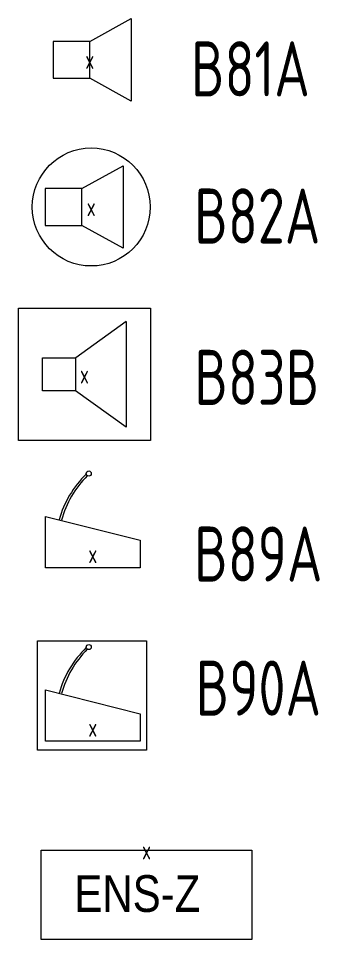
# Model space of a CAD drawing. Header units: metres. Extents: x -162 to 83385, y -62392 to -1971.
# Drawn here: x 11775 to 12596, y -24559 to -22049 of the extents above; entities that cross this region are included whole.
import ezdxf
from ezdxf.enums import TextEntityAlignment as Align

# ---------------------------------------------------------------- set-up
doc = ezdxf.new("R2010")
doc.units = ezdxf.units.M
doc.header["$LTSCALE"] = 0.5
for name, color, linetype, lineweight in [('ELIN_Attribut_01_Produkt_ID', 7, 'Continuous', 0), ('ELIN_Attribut_02_Stromkreis', 7, 'Continuous', 0), ('ELIN_Attribut_03_Verteilerbereich', 7, 'Continuous', 0), ('ELIN_Attribut_04_Montagehoehe', 7, 'Continuous', 0), ('ELIN_Attribut_05_Montageart', 7, 'Continuous', 0), ('ELIN_Attribut_06_Tuernummer', 7, 'Continuous', 0), ('ELIN_Attribut_07_Bemerkung', 7, 'Continuous', 0), ('ELIN_Attribut_08_Adresse', 7, 'Continuous', 0), ('ELIN_Attribut_10_AKZ1', 7, 'Continuous', 0), ('ELIN_Attribut_11_AKZ2', 7, 'Continuous', 0), ('ELIN_Attribut_12_Sonstiges1', 7, 'Continuous', 0), ('ELIN_Attribut_13_Sonstiges2', 7, 'Continuous', 0), ('ELIN_Attribut_14_Bauteil', 7, 'Continuous', 0), ('ELIN_Attribut_15_Ebene', 7, 'Continuous', 0), ('ELIN_Attribut_16_Raumnummer', 7, 'Continuous', 0), ('ELIN_Attribut_17_Raumname', 7, 'Continuous', 0), ('ELIN_Attribut_18_Montageabschnitt', 7, 'Continuous', 0), ('ELIN_Attribut_Basispunkt', 2, 'Continuous', 0), ('ELIN_Attribute_GEMOS', 11, 'Continuous', 0), ('ELIN_ENS_DE_Lautsprecher', 11, 'Continuous', 0), ('ELIN_ENS_WA_Lautsprecher', 11, 'Continuous', 0), ('ELIN_ENS_WA_Sprechstelle', 11, 'Continuous', 0), ('ELIN_ENS_WA_Zentrale', 11, 'Continuous', 0)]:
    doc.layers.add(name, color=color, linetype=linetype, lineweight=lineweight)
doc.layers.get('0').off()
doc.styles.add('ARIAL_S', font='ARIALN.TTF')
doc.styles.add('ELIN_Attribute', font='isocp.shx', dxfattribs={"width": 0.8})

# ---------------------------------------------------------------- blocks, each defined once
blk = doc.blocks.new('ELIN_ENS_SPRECHSTELLE')
at = {"color": 0}
for p, q in [((-128.8, 102.4), (128.8, 37.5)), ((-128.8, -37.5), (-128.8, 102.4)), ((128.8, 37.5), (128.8, -37.5)), ((128.8, -37.5), (-128.8, -37.5))]:
    blk.add_line(p, q, dxfattribs=at)
blk.add_circle((-11.1, 219.1), 6.99)
for centre, start in [((175.7, 18.3), 134.1723), ((182.2, 17.5), 135.1938)]:
    blk.add_arc(centre, 277.8, start, 164.4022, dxfattribs=at)
at = {"layer": 'ELIN_Attribut_01_Produkt_ID', "style": 'ELIN_Attribute', "width": 0.8, "flags": 8}
blk.add_attdef('01_PRODUKT_ID', text='', height=150, dxfattribs=at).set_placement((0, -169.5, 0), align=Align.TOP_CENTER)
at = {"layer": 'ELIN_Attribut_02_Stromkreis', "style": 'ELIN_Attribute', "width": 0.8, "flags": 8}
blk.add_attdef('02_STROMKREIS', text='', height=150, dxfattribs=at).set_placement((0, 268.6, 0), align=Align.CENTER)
at = {"layer": 'ELIN_Attribut_03_Verteilerbereich', "style": 'ELIN_Attribute', "width": 0.8, "flags": 8}
blk.add_attdef('03_VERTEILERBEREICH', (198.4, -672.7, 0), '', height=125, dxfattribs=at)
at = {"layer": 'ELIN_Attribut_04_Montagehoehe', "style": 'ELIN_Attribute', "width": 0.8, "flags": 8}
blk.add_attdef('04_MONTAGEHOEHE', text='', height=125, dxfattribs=at).set_placement((-424.5, -54.7, 0), align=Align.RIGHT)
at = {"layer": 'ELIN_Attribut_05_Montageart', "style": 'ELIN_Attribute', "width": 0.8, "flags": 8}
blk.add_attdef('05_MONTAGEART', (400.3, -54.7, 0), '', height=125, dxfattribs=at)
at = {"layer": 'ELIN_Attribut_06_Tuernummer', "style": 'ELIN_Attribute', "width": 0.8, "flags": 8}
blk.add_attdef('06_TUERNUMMER', text='', height=125, dxfattribs=at).set_placement((-424.9, -254.7, 0), align=Align.RIGHT)
at = {"layer": 'ELIN_Attribut_07_Bemerkung', "style": 'ELIN_Attribute', "width": 0.8, "flags": 8}
blk.add_attdef('07_BEMERKUNG', (198.4, -844.5, 0), '', height=125, dxfattribs=at)
at = {"layer": 'ELIN_Attribut_08_Adresse', "style": 'ELIN_Attribute', "width": 0.8, "flags": 8}
blk.add_attdef('08_ADRESSE', (198.4, -1100.6, 0), '', height=125, dxfattribs=at)
at = {"layer": 'ELIN_Attribut_10_AKZ1', "style": 'ELIN_Attribute', "width": 0.8, "flags": 8}
blk.add_attdef('10_AKZ1', (195.8, -1466.6, 0), '', height=125, dxfattribs=at)
at = {"layer": 'ELIN_Attribut_11_AKZ2', "style": 'ELIN_Attribute', "width": 0.8, "flags": 8}
blk.add_attdef('11_AKZ2', (195.8, -1622.9, 0), '', height=125, dxfattribs=at)
at = {"layer": 'ELIN_Attribut_12_Sonstiges1', "style": 'ELIN_Attribute', "width": 0.8, "flags": 8}
blk.add_attdef('12_SONSTIGES1', (198.4, -2000.7, 0), '', height=125, dxfattribs=at)
at = {"layer": 'ELIN_Attribut_13_Sonstiges2', "style": 'ELIN_Attribute', "width": 0.8, "flags": 8}
blk.add_attdef('13_SONSTIGES2', (198.4, -2151.6, 0), '', height=125, dxfattribs=at)
at = {"layer": 'ELIN_Attribut_14_Bauteil', "style": 'ELIN_Attribute', "width": 0.8, "flags": 8}
blk.add_attdef('14_BAUTEIL', (198.4, -2971.1, 0), '', height=125, dxfattribs=at)
at = {"layer": 'ELIN_Attribut_15_Ebene', "style": 'ELIN_Attribute', "width": 0.8, "flags": 8}
blk.add_attdef('15_EBENE', (198.4, -3118.3, 0), '', height=125, dxfattribs=at)
at = {"layer": 'ELIN_Attribut_16_Raumnummer', "style": 'ELIN_Attribute', "width": 0.8, "flags": 8}
blk.add_attdef('16_RAUMNUMMER', (198.4, -3312.6, 0), '', height=125, dxfattribs=at)
at = {"layer": 'ELIN_Attribut_17_Raumname', "style": 'ELIN_Attribute', "width": 0.8, "flags": 8}
blk.add_attdef('17_RAUMNAME', (198.4, -3469.1, 0), '', height=125, dxfattribs=at)
at = {"layer": 'ELIN_Attribut_18_Montageabschnitt', "style": 'ELIN_Attribute', "width": 0.8, "flags": 8}
blk.add_attdef('18_MONTAGEABSCHNITT', (198.4, -3670.1, 0), '', height=125, dxfattribs=at)
at = {"layer": 'ELIN_Attribut_Basispunkt', "style": 'ELIN_Attribute', "width": 0.8, "flags": 8}
blk.add_attdef('Basispunkt', text='', height=50, dxfattribs=at).set_placement((0, 0), align=Align.MIDDLE)
at = {"layer": 'ELIN_Attribute_GEMOS', "style": 'ELIN_Attribute', "width": 0.6, "flags": 8}
for tag, p in [('G01_PRO02ID', (1620.5, 183.6)), ('G02_BEZEICHNUNG', (1620.5, -14.6, 0)), ('G03_DESCRIPTION', (1620.5, -204.4, 0)), ('G04_GEMOS-SYMBOL', (1623.8, -404.4, 0)), ('G05_GEMOS-TYP', (1623.8, -604.4, 0)), ('G06_ORTSKENNUNG', (1620.5, -804.4, 0)), ('G08_FREI1', (1620.5, -1004.4, 0)), ('G08_FREI2', (1620.5, -1204.4, 0))]:
    blk.add_attdef(tag, p, '', height=125, dxfattribs=at)
blk = doc.blocks.new('ELIN_ENS_SPRECHSTELLE FEUERWEHR')
at = {"color": 0}
for p, q in [((-128.8, 102.4), (128.8, 37.5)), ((-128.8, -37.5), (-128.8, 102.4)), ((128.8, 37.5), (128.8, -37.5)), ((128.8, -37.5), (-128.8, -37.5))]:
    blk.add_line(p, q, dxfattribs=at)
blk.add_lwpolyline([(-150.8, 235.8), (146.6, 235.8), (146.6, -61.6), (-150.8, -61.6)], close=True)
blk.add_circle((-11.1, 219.1), 6.99)
for centre, start in [((175.7, 18.3), 134.1723), ((182.2, 17.5), 135.1938)]:
    blk.add_arc(centre, 277.8, start, 164.4022, dxfattribs=at)
at = {"layer": 'ELIN_Attribut_01_Produkt_ID', "style": 'ELIN_Attribute', "width": 0.8, "flags": 8}
blk.add_attdef('01_PRODUKT_ID', text='', height=150, dxfattribs=at).set_placement((0, -169.5, 0), align=Align.TOP_CENTER)
at = {"layer": 'ELIN_Attribut_02_Stromkreis', "style": 'ELIN_Attribute', "width": 0.8, "flags": 8}
blk.add_attdef('02_STROMKREIS', text='', height=150, dxfattribs=at).set_placement((0, 268.6, 0), align=Align.CENTER)
at = {"layer": 'ELIN_Attribut_03_Verteilerbereich', "style": 'ELIN_Attribute', "width": 0.8, "flags": 8}
blk.add_attdef('03_VERTEILERBEREICH', (198.4, -672.7, 0), '', height=125, dxfattribs=at)
at = {"layer": 'ELIN_Attribut_04_Montagehoehe', "style": 'ELIN_Attribute', "width": 0.8, "flags": 8}
blk.add_attdef('04_MONTAGEHOEHE', text='', height=125, dxfattribs=at).set_placement((-424.5, -54.7, 0), align=Align.RIGHT)
at = {"layer": 'ELIN_Attribut_05_Montageart', "style": 'ELIN_Attribute', "width": 0.8, "flags": 8}
blk.add_attdef('05_MONTAGEART', (400.3, -54.7, 0), '', height=125, dxfattribs=at)
at = {"layer": 'ELIN_Attribut_06_Tuernummer', "style": 'ELIN_Attribute', "width": 0.8, "flags": 8}
blk.add_attdef('06_TUERNUMMER', text='', height=125, dxfattribs=at).set_placement((-424.9, -254.7, 0), align=Align.RIGHT)
at = {"layer": 'ELIN_Attribut_07_Bemerkung', "style": 'ELIN_Attribute', "width": 0.8, "flags": 8}
blk.add_attdef('07_BEMERKUNG', (198.4, -844.5, 0), '', height=125, dxfattribs=at)
at = {"layer": 'ELIN_Attribut_08_Adresse', "style": 'ELIN_Attribute', "width": 0.8, "flags": 8}
blk.add_attdef('08_ADRESSE', (198.4, -1100.6, 0), '', height=125, dxfattribs=at)
at = {"layer": 'ELIN_Attribut_10_AKZ1', "style": 'ELIN_Attribute', "width": 0.8, "flags": 8}
blk.add_attdef('10_AKZ1', (195.8, -1466.6, 0), '', height=125, dxfattribs=at)
at = {"layer": 'ELIN_Attribut_11_AKZ2', "style": 'ELIN_Attribute', "width": 0.8, "flags": 8}
blk.add_attdef('11_AKZ2', (195.8, -1622.9, 0), '', height=125, dxfattribs=at)
at = {"layer": 'ELIN_Attribut_12_Sonstiges1', "style": 'ELIN_Attribute', "width": 0.8, "flags": 8}
blk.add_attdef('12_SONSTIGES1', (198.4, -2000.7, 0), '', height=125, dxfattribs=at)
at = {"layer": 'ELIN_Attribut_13_Sonstiges2', "style": 'ELIN_Attribute', "width": 0.8, "flags": 8}
blk.add_attdef('13_SONSTIGES2', (198.4, -2151.6, 0), '', height=125, dxfattribs=at)
at = {"layer": 'ELIN_Attribut_14_Bauteil', "style": 'ELIN_Attribute', "width": 0.8, "flags": 8}
blk.add_attdef('14_BAUTEIL', (198.4, -2971.1, 0), '', height=125, dxfattribs=at)
at = {"layer": 'ELIN_Attribut_15_Ebene', "style": 'ELIN_Attribute', "width": 0.8, "flags": 8}
blk.add_attdef('15_EBENE', (198.4, -3118.3, 0), '', height=125, dxfattribs=at)
at = {"layer": 'ELIN_Attribut_16_Raumnummer', "style": 'ELIN_Attribute', "width": 0.8, "flags": 8}
blk.add_attdef('16_RAUMNUMMER', (198.4, -3312.6, 0), '', height=125, dxfattribs=at)
at = {"layer": 'ELIN_Attribut_17_Raumname', "style": 'ELIN_Attribute', "width": 0.8, "flags": 8}
blk.add_attdef('17_RAUMNAME', (198.4, -3469.1, 0), '', height=125, dxfattribs=at)
at = {"layer": 'ELIN_Attribut_18_Montageabschnitt', "style": 'ELIN_Attribute', "width": 0.8, "flags": 8}
blk.add_attdef('18_MONTAGEABSCHNITT', (198.4, -3670.1, 0), '', height=125, dxfattribs=at)
at = {"layer": 'ELIN_Attribut_Basispunkt', "style": 'ELIN_Attribute', "width": 0.8}
blk.add_attdef('Basispunkt', text='', height=50, dxfattribs=at).set_placement((0, 0), align=Align.MIDDLE)
at = {"layer": 'ELIN_Attribute_GEMOS', "style": 'ELIN_Attribute', "width": 0.6, "flags": 8}
for tag, p in [('G01_PRO02ID', (1620.5, 183.6)), ('G02_BEZEICHNUNG', (1620.5, -14.6, 0)), ('G03_DESCRIPTION', (1620.5, -204.4, 0)), ('G04_GEMOS-SYMBOL', (1623.8, -404.4, 0)), ('G05_GEMOS-TYP', (1623.8, -604.4, 0)), ('G06_ORTSKENNUNG', (1620.5, -804.4, 0)), ('G08_FREI1', (1620.5, -1004.4, 0)), ('G08_FREI2', (1620.5, -1204.4, 0))]:
    blk.add_attdef(tag, p, '', height=125, dxfattribs=at)
blk = doc.blocks.new('ELIN_ENS_ZENTRALE')
for points in [[(-287, 0), (287, 0)], [(287, 0), (287, -243.3)], [(-287, -243.3), (-287, 0)], [(287, -243.3), (-287, -243.3)]]:
    blk.add_lwpolyline(points)
at = {"lineweight": 0, "style": 'ARIAL_S'}
blk.add_text('ENS-Z', height=100, dxfattribs=at).set_placement((-196.8, -167.9))
at = {"layer": 'ELIN_Attribut_01_Produkt_ID', "style": 'ELIN_Attribute', "width": 0.8, "flags": 8}
blk.add_attdef('01_PRODUKT_ID', (195.8, -14.6, 0), '', height=150, dxfattribs=at)
at = {"layer": 'ELIN_Attribut_02_Stromkreis', "style": 'ELIN_Attribute', "width": 0.8, "flags": 8}
blk.add_attdef('02_STROMKREIS', (195.8, 185.4, 0), '', height=150, dxfattribs=at)
at = {"layer": 'ELIN_Attribut_03_Verteilerbereich', "style": 'ELIN_Attribute', "width": 0.8, "flags": 8}
blk.add_attdef('03_VERTEILERBEREICH', (195.8, -404.4, 0), '', height=125, dxfattribs=at)
at = {"layer": 'ELIN_Attribut_04_Montagehoehe', "style": 'ELIN_Attribute', "width": 0.8, "flags": 8}
blk.add_attdef('04_MONTAGEHOEHE', text='', height=125, dxfattribs=at).set_placement((-209.7, -14.6, 0), align=Align.RIGHT)
at = {"layer": 'ELIN_Attribut_05_Montageart', "style": 'ELIN_Attribute', "width": 0.8, "flags": 8}
blk.add_attdef('05_MONTAGEART', (195.8, -204.4, 0), '', height=125, dxfattribs=at)
at = {"layer": 'ELIN_Attribut_06_Tuernummer', "style": 'ELIN_Attribute', "width": 0.8, "flags": 8}
blk.add_attdef('06_TUERNUMMER', text='', height=125, dxfattribs=at).set_placement((-209.7, -214.6, 0), align=Align.RIGHT)
at = {"layer": 'ELIN_Attribut_07_Bemerkung', "style": 'ELIN_Attribute', "width": 0.8, "flags": 8}
blk.add_attdef('07_BEMERKUNG', (198.4, -844.5, 0), '', height=125, dxfattribs=at)
at = {"layer": 'ELIN_Attribut_08_Adresse', "style": 'ELIN_Attribute', "width": 0.8, "flags": 8}
blk.add_attdef('08_ADRESSE', (198.4, -1100.6, 0), '', height=125, dxfattribs=at)
at = {"layer": 'ELIN_Attribut_10_AKZ1', "style": 'ELIN_Attribute', "width": 0.8, "flags": 8}
blk.add_attdef('10_AKZ1', (195.8, -1466.6, 0), '', height=125, dxfattribs=at)
at = {"layer": 'ELIN_Attribut_11_AKZ2', "style": 'ELIN_Attribute', "width": 0.8, "flags": 8}
blk.add_attdef('11_AKZ2', (195.8, -1622.9, 0), '', height=125, dxfattribs=at)
at = {"layer": 'ELIN_Attribut_12_Sonstiges1', "style": 'ELIN_Attribute', "width": 0.8, "flags": 8}
blk.add_attdef('12_SONSTIGES1', (198.4, -2000.7, 0), '', height=125, dxfattribs=at)
at = {"layer": 'ELIN_Attribut_13_Sonstiges2', "style": 'ELIN_Attribute', "width": 0.8, "flags": 8}
blk.add_attdef('13_SONSTIGES2', (198.4, -2151.6, 0), '', height=125, dxfattribs=at)
at = {"layer": 'ELIN_Attribut_14_Bauteil', "style": 'ELIN_Attribute', "width": 0.8, "flags": 8}
blk.add_attdef('14_BAUTEIL', (198.4, -2971.1, 0), '', height=125, dxfattribs=at)
at = {"layer": 'ELIN_Attribut_15_Ebene', "style": 'ELIN_Attribute', "width": 0.8, "flags": 8}
blk.add_attdef('15_EBENE', (198.4, -3118.3, 0), '', height=125, dxfattribs=at)
at = {"layer": 'ELIN_Attribut_16_Raumnummer', "style": 'ELIN_Attribute', "width": 0.8, "flags": 8}
blk.add_attdef('16_RAUMNUMMER', (198.4, -3312.6, 0), '', height=125, dxfattribs=at)
at = {"layer": 'ELIN_Attribut_17_Raumname', "style": 'ELIN_Attribute', "width": 0.8, "flags": 8}
blk.add_attdef('17_RAUMNAME', (198.4, -3469.1, 0), '', height=125, dxfattribs=at)
at = {"layer": 'ELIN_Attribut_18_Montageabschnitt', "style": 'ELIN_Attribute', "width": 0.8, "flags": 8}
blk.add_attdef('18_MONTAGEABSCHNITT', (198.4, -3670.1, 0), '', height=125, dxfattribs=at)
at = {"layer": 'ELIN_Attribut_Basispunkt', "style": 'ELIN_Attribute', "width": 0.8, "flags": 8}
blk.add_attdef('Basispunkt', text='', height=50, dxfattribs=at).set_placement((0, 0), align=Align.MIDDLE)
at = {"layer": 'ELIN_Attribute_GEMOS', "style": 'ELIN_Attribute', "width": 0.6, "flags": 8}
for tag, p in [('G01_PRO02ID', (1620.5, 183.6)), ('G02_BEZEICHNUNG', (1620.5, -14.6, 0)), ('G03_DESCRIPTION', (1620.5, -204.4, 0)), ('G04_GEMOS-SYMBOL', (1623.8, -404.4, 0)), ('G05_GEMOS-TYP', (1623.8, -604.4, 0)), ('G06_ORTSKENNUNG', (1620.5, -804.4, 0)), ('G07_FREI1', (1620.5, -1004.4, 0)), ('G08_FREI2', (1620.5, -1204.4, 0))]:
    blk.add_attdef(tag, p, '', height=125, dxfattribs=at)
at = {"layer": 'ELIN_Attribute_GEMOS', "style": 'ELIN_Attribute', "width": 0.6}
blk.add_attdef('G08_FREI1', (1620.5, -1004.4, 0), '', height=125, dxfattribs=at)
blk = doc.blocks.new('ELIN_ENS_DECKENANBAULAUTSPRECHER')
at = {"color": 0}
for p, q in [((0, 50), (112.5, 112.5)), ((112.5, 112.5), (112.5, -112.5)), ((0, 50), (-100, 50)), ((-100, 50), (-100, -50)), ((0, -50), (0, 50)), ((-100, -50), (0, -50)), ((112.5, -112.5), (0, -50))]:
    blk.add_line(p, q, dxfattribs=at)
at = {"layer": 'ELIN_Attribut_01_Produkt_ID', "style": 'ELIN_Attribute', "width": 0.8, "flags": 8}
blk.add_attdef('01_PRODUKT_ID', text='', height=150, dxfattribs=at).set_placement((0, -169.5, 0), align=Align.TOP_CENTER)
at = {"layer": 'ELIN_Attribut_02_Stromkreis', "style": 'ELIN_Attribute', "width": 0.8, "flags": 8}
blk.add_attdef('02_STROMKREIS', text='', height=150, dxfattribs=at).set_placement((0, 150, 0), align=Align.CENTER)
at = {"layer": 'ELIN_Attribut_03_Verteilerbereich', "style": 'ELIN_Attribute', "width": 0.8, "flags": 8}
blk.add_attdef('03_VERTEILERBEREICH', (198.4, -672.7, 0), '', height=125, dxfattribs=at)
at = {"layer": 'ELIN_Attribut_04_Montagehoehe', "style": 'ELIN_Attribute', "width": 0.8, "flags": 8}
blk.add_attdef('04_MONTAGEHOEHE', text='', height=125, dxfattribs=at).set_placement((-424.5, -54.7, 0), align=Align.RIGHT)
at = {"layer": 'ELIN_Attribut_05_Montageart', "style": 'ELIN_Attribute', "width": 0.8, "flags": 8}
blk.add_attdef('05_MONTAGEART', (400.3, -54.7, 0), '', height=125, dxfattribs=at)
at = {"layer": 'ELIN_Attribut_06_Tuernummer', "style": 'ELIN_Attribute', "width": 0.8, "flags": 8}
blk.add_attdef('06_TUERNUMMER', text='', height=125, dxfattribs=at).set_placement((-424.9, -254.7, 0), align=Align.RIGHT)
at = {"layer": 'ELIN_Attribut_07_Bemerkung', "style": 'ELIN_Attribute', "width": 0.8, "flags": 8}
blk.add_attdef('07_BEMERKUNG', (198.4, -844.5, 0), '', height=125, dxfattribs=at)
at = {"layer": 'ELIN_Attribut_08_Adresse', "style": 'ELIN_Attribute', "width": 0.8, "flags": 8}
blk.add_attdef('08_ADRESSE', (198.4, -1100.6, 0), '', height=125, dxfattribs=at)
at = {"layer": 'ELIN_Attribut_10_AKZ1', "style": 'ELIN_Attribute', "width": 0.8, "flags": 8}
blk.add_attdef('10_AKZ1', (195.8, -1466.6, 0), '', height=125, dxfattribs=at)
at = {"layer": 'ELIN_Attribut_11_AKZ2', "style": 'ELIN_Attribute', "width": 0.8, "flags": 8}
blk.add_attdef('11_AKZ2', (195.8, -1622.9, 0), '', height=125, dxfattribs=at)
at = {"layer": 'ELIN_Attribut_12_Sonstiges1', "style": 'ELIN_Attribute', "width": 0.8, "flags": 8}
blk.add_attdef('12_SONSTIGES1', (198.4, -2000.7, 0), '', height=125, dxfattribs=at)
at = {"layer": 'ELIN_Attribut_13_Sonstiges2', "style": 'ELIN_Attribute', "width": 0.8, "flags": 8}
blk.add_attdef('13_SONSTIGES2', (198.4, -2151.6, 0), '', height=125, dxfattribs=at)
at = {"layer": 'ELIN_Attribut_14_Bauteil', "style": 'ELIN_Attribute', "width": 0.8, "flags": 8}
blk.add_attdef('14_BAUTEIL', (198.4, -2971.1, 0), '', height=125, dxfattribs=at)
at = {"layer": 'ELIN_Attribut_15_Ebene', "style": 'ELIN_Attribute', "width": 0.8, "flags": 8}
blk.add_attdef('15_EBENE', (198.4, -3118.3, 0), '', height=125, dxfattribs=at)
at = {"layer": 'ELIN_Attribut_16_Raumnummer', "style": 'ELIN_Attribute', "width": 0.8, "flags": 8}
blk.add_attdef('16_RAUMNUMMER', (198.4, -3312.6, 0), '', height=125, dxfattribs=at)
at = {"layer": 'ELIN_Attribut_17_Raumname', "style": 'ELIN_Attribute', "width": 0.8, "flags": 8}
blk.add_attdef('17_RAUMNAME', (198.4, -3469.1, 0), '', height=125, dxfattribs=at)
at = {"layer": 'ELIN_Attribut_18_Montageabschnitt', "style": 'ELIN_Attribute', "width": 0.8, "flags": 8}
blk.add_attdef('18_MONTAGEABSCHNITT', (198.4, -3670.1, 0), '', height=125, dxfattribs=at)
at = {"layer": 'ELIN_Attribut_Basispunkt', "style": 'ELIN_Attribute', "width": 0.8, "flags": 8}
blk.add_attdef('Basispunkt', text='', height=50, dxfattribs=at).set_placement((0, 0), align=Align.MIDDLE)
at = {"layer": 'ELIN_Attribute_GEMOS', "style": 'ELIN_Attribute', "width": 0.6, "flags": 8}
for tag, p in [('G01_PRO02ID', (1620.5, 183.6)), ('G02_BEZEICHNUNG', (1620.5, -14.6, 0)), ('G03_DESCRIPTION', (1620.5, -204.4, 0)), ('G04_GEMOS-SYMBOL', (1623.8, -404.4, 0)), ('G05_GEMOS-TYP', (1623.8, -604.4, 0)), ('G06_ORTSKENNUNG', (1620.5, -804.4, 0)), ('G07_FREI1', (1620.5, -1004.4, 0)), ('G08_FREI2', (1620.5, -1204.4, 0))]:
    blk.add_attdef(tag, p, '', height=125, dxfattribs=at)
at = {"layer": 'ELIN_Attribute_GEMOS', "style": 'ELIN_Attribute', "width": 0.6}
blk.add_attdef('G08_FREI1', (1620.5, -1004.4, 0), '', height=125, dxfattribs=at)
blk = doc.blocks.new('ELIN_ENS_DECKENEINBAULAUTSPRECHER INNEN 6W')
at = {"color": 0}
for p, q in [((-25.1, 50), (87.4, 112.5)), ((87.4, 112.5), (87.4, -112.5)), ((-125.1, 50), (-125.1, -50)), ((-25.1, 50), (-125.1, 50)), ((-25.1, -50), (-25.1, 50)), ((-125.1, -50), (-25.1, -50)), ((87.4, -112.5), (-25.1, -50))]:
    blk.add_line(p, q, dxfattribs=at)
blk.add_circle((0, 0), 160.7, dxfattribs=at)
at = {"layer": 'ELIN_Attribut_01_Produkt_ID', "style": 'ELIN_Attribute', "width": 0.8, "flags": 8}
blk.add_attdef('01_PRODUKT_ID', text='', height=150, dxfattribs=at).set_placement((0, -244.7, 0), align=Align.TOP_CENTER)
at = {"layer": 'ELIN_Attribut_02_Stromkreis', "style": 'ELIN_Attribute', "width": 0.8, "flags": 8}
blk.add_attdef('02_STROMKREIS', text='', height=150, dxfattribs=at).set_placement((0, 212.3, 0), align=Align.CENTER)
at = {"layer": 'ELIN_Attribut_03_Verteilerbereich', "style": 'ELIN_Attribute', "width": 0.8, "flags": 8}
blk.add_attdef('03_VERTEILERBEREICH', (198.4, -672.7, 0), '', height=125, dxfattribs=at)
at = {"layer": 'ELIN_Attribut_04_Montagehoehe', "style": 'ELIN_Attribute', "width": 0.8, "flags": 8}
blk.add_attdef('04_MONTAGEHOEHE', text='', height=125, dxfattribs=at).set_placement((-424.5, -54.7, 0), align=Align.RIGHT)
at = {"layer": 'ELIN_Attribut_05_Montageart', "style": 'ELIN_Attribute', "width": 0.8, "flags": 8}
blk.add_attdef('05_MONTAGEART', (400.3, -54.7, 0), '', height=125, dxfattribs=at)
at = {"layer": 'ELIN_Attribut_06_Tuernummer', "style": 'ELIN_Attribute', "width": 0.8, "flags": 8}
blk.add_attdef('06_TUERNUMMER', text='', height=125, dxfattribs=at).set_placement((-424.9, -254.7, 0), align=Align.RIGHT)
at = {"layer": 'ELIN_Attribut_07_Bemerkung', "style": 'ELIN_Attribute', "width": 0.8, "flags": 8}
blk.add_attdef('07_BEMERKUNG', (198.4, -844.5, 0), '', height=125, dxfattribs=at)
at = {"layer": 'ELIN_Attribut_08_Adresse', "style": 'ELIN_Attribute', "width": 0.8, "flags": 8}
blk.add_attdef('08_ADRESSE', (198.4, -1100.6, 0), '', height=125, dxfattribs=at)
at = {"layer": 'ELIN_Attribut_10_AKZ1', "style": 'ELIN_Attribute', "width": 0.8, "flags": 8}
blk.add_attdef('10_AKZ1', (195.8, -1466.6, 0), '', height=125, dxfattribs=at)
at = {"layer": 'ELIN_Attribut_11_AKZ2', "style": 'ELIN_Attribute', "width": 0.8, "flags": 8}
blk.add_attdef('11_AKZ2', (195.8, -1622.9, 0), '', height=125, dxfattribs=at)
at = {"layer": 'ELIN_Attribut_12_Sonstiges1', "style": 'ELIN_Attribute', "width": 0.8, "flags": 8}
blk.add_attdef('12_SONSTIGES1', (198.4, -2000.7, 0), '', height=125, dxfattribs=at)
at = {"layer": 'ELIN_Attribut_13_Sonstiges2', "style": 'ELIN_Attribute', "width": 0.8, "flags": 8}
blk.add_attdef('13_SONSTIGES2', (198.4, -2151.6, 0), '', height=125, dxfattribs=at)
at = {"layer": 'ELIN_Attribut_14_Bauteil', "style": 'ELIN_Attribute', "width": 0.8, "flags": 8}
blk.add_attdef('14_BAUTEIL', (198.4, -2971.1, 0), '', height=125, dxfattribs=at)
at = {"layer": 'ELIN_Attribut_15_Ebene', "style": 'ELIN_Attribute', "width": 0.8, "flags": 8}
blk.add_attdef('15_EBENE', (198.4, -3118.3, 0), '', height=125, dxfattribs=at)
at = {"layer": 'ELIN_Attribut_16_Raumnummer', "style": 'ELIN_Attribute', "width": 0.8, "flags": 8}
blk.add_attdef('16_RAUMNUMMER', (198.4, -3312.6, 0), '', height=125, dxfattribs=at)
at = {"layer": 'ELIN_Attribut_17_Raumname', "style": 'ELIN_Attribute', "width": 0.8, "flags": 8}
blk.add_attdef('17_RAUMNAME', (198.4, -3469.1, 0), '', height=125, dxfattribs=at)
at = {"layer": 'ELIN_Attribut_18_Montageabschnitt', "style": 'ELIN_Attribute', "width": 0.8, "flags": 8}
blk.add_attdef('18_MONTAGEABSCHNITT', (198.4, -3670.1, 0), '', height=125, dxfattribs=at)
at = {"layer": 'ELIN_Attribut_Basispunkt', "style": 'ELIN_Attribute', "width": 0.8, "flags": 8}
blk.add_attdef('Basispunkt', text='', height=50, dxfattribs=at).set_placement((0, 0), align=Align.MIDDLE)
at = {"layer": 'ELIN_Attribute_GEMOS', "style": 'ELIN_Attribute', "width": 0.6, "flags": 8}
for tag, p in [('G01_PRO02ID', (1620.5, 183.6)), ('G02_BEZEICHNUNG', (1620.5, -14.6, 0)), ('G03_DESCRIPTION', (1620.5, -204.4, 0)), ('G04_GEMOS-SYMBOL', (1623.8, -404.4, 0)), ('G05_GEMOS-TYP', (1623.8, -604.4, 0)), ('G06_ORTSKENNUNG', (1620.5, -804.4, 0)), ('G08_FREI1', (1620.5, -1004.4, 0)), ('G08_FREI2', (1620.5, -1204.4, 0))]:
    blk.add_attdef(tag, p, '', height=125, dxfattribs=at)
blk = doc.blocks.new('ELIN_ENS_WANDEINBAULAUTSPRECHER')
at = {"color": 0}
for p, q in [((-180, 180), (180, 180)), ((-180, -180), (-180, 180)), ((180, 180), (180, -180)), ((114, 144), (-23.7, 45.2)), ((114, 144), (114, -144)), ((-114, -45), (-114, 45)), ((-114, 45), (-24, 45)), ((-24, 45), (-24, -45)), ((-24, -45), (-114, -45)), ((114, -144), (-24, -45)), ((180, -180), (-180, -180))]:
    blk.add_line(p, q, dxfattribs=at)
at = {"layer": 'ELIN_Attribut_01_Produkt_ID', "style": 'ELIN_Attribute', "width": 0.8, "flags": 8}
blk.add_attdef('01_PRODUKT_ID', text='', height=150, dxfattribs=at).set_placement((0, -256.6, 0), align=Align.TOP_CENTER)
at = {"layer": 'ELIN_Attribut_02_Stromkreis', "style": 'ELIN_Attribute', "width": 0.8, "flags": 8}
blk.add_attdef('02_STROMKREIS', text='', height=150, dxfattribs=at).set_placement((0, 241.2, 0), align=Align.CENTER)
at = {"layer": 'ELIN_Attribut_03_Verteilerbereich', "style": 'ELIN_Attribute', "width": 0.8, "flags": 8}
blk.add_attdef('03_VERTEILERBEREICH', (198.4, -672.7, 0), '', height=125, dxfattribs=at)
at = {"layer": 'ELIN_Attribut_04_Montagehoehe', "style": 'ELIN_Attribute', "width": 0.8, "flags": 8}
blk.add_attdef('04_MONTAGEHOEHE', text='', height=125, dxfattribs=at).set_placement((-424.5, -54.7, 0), align=Align.RIGHT)
at = {"layer": 'ELIN_Attribut_05_Montageart', "style": 'ELIN_Attribute', "width": 0.8, "flags": 8}
blk.add_attdef('05_MONTAGEART', (400.3, -54.7, 0), '', height=125, dxfattribs=at)
at = {"layer": 'ELIN_Attribut_06_Tuernummer', "style": 'ELIN_Attribute', "width": 0.8, "flags": 8}
blk.add_attdef('06_TUERNUMMER', text='', height=125, dxfattribs=at).set_placement((-424.9, -254.7, 0), align=Align.RIGHT)
at = {"layer": 'ELIN_Attribut_07_Bemerkung', "style": 'ELIN_Attribute', "width": 0.8, "flags": 8}
blk.add_attdef('07_BEMERKUNG', (198.4, -844.5, 0), '', height=125, dxfattribs=at)
at = {"layer": 'ELIN_Attribut_08_Adresse', "style": 'ELIN_Attribute', "width": 0.8, "flags": 8}
blk.add_attdef('08_ADRESSE', (198.4, -1100.6, 0), '', height=125, dxfattribs=at)
at = {"layer": 'ELIN_Attribut_10_AKZ1', "style": 'ELIN_Attribute', "width": 0.8, "flags": 8}
blk.add_attdef('10_AKZ1', (195.8, -1466.6, 0), '', height=125, dxfattribs=at)
at = {"layer": 'ELIN_Attribut_11_AKZ2', "style": 'ELIN_Attribute', "width": 0.8, "flags": 8}
blk.add_attdef('11_AKZ2', (195.8, -1622.9, 0), '', height=125, dxfattribs=at)
at = {"layer": 'ELIN_Attribut_12_Sonstiges1', "style": 'ELIN_Attribute', "width": 0.8, "flags": 8}
blk.add_attdef('12_SONSTIGES1', (198.4, -2000.7, 0), '', height=125, dxfattribs=at)
at = {"layer": 'ELIN_Attribut_13_Sonstiges2', "style": 'ELIN_Attribute', "width": 0.8, "flags": 8}
blk.add_attdef('13_SONSTIGES2', (198.4, -2151.6, 0), '', height=125, dxfattribs=at)
at = {"layer": 'ELIN_Attribut_14_Bauteil', "style": 'ELIN_Attribute', "width": 0.8, "flags": 8}
blk.add_attdef('14_BAUTEIL', (198.4, -2971.1, 0), '', height=125, dxfattribs=at)
at = {"layer": 'ELIN_Attribut_15_Ebene', "style": 'ELIN_Attribute', "width": 0.8, "flags": 8}
blk.add_attdef('15_EBENE', (198.4, -3118.3, 0), '', height=125, dxfattribs=at)
at = {"layer": 'ELIN_Attribut_16_Raumnummer', "style": 'ELIN_Attribute', "width": 0.8, "flags": 8}
blk.add_attdef('16_RAUMNUMMER', (198.4, -3312.6, 0), '', height=125, dxfattribs=at)
at = {"layer": 'ELIN_Attribut_17_Raumname', "style": 'ELIN_Attribute', "width": 0.8, "flags": 8}
blk.add_attdef('17_RAUMNAME', (198.4, -3469.1, 0), '', height=125, dxfattribs=at)
at = {"layer": 'ELIN_Attribut_18_Montageabschnitt', "style": 'ELIN_Attribute', "width": 0.8, "flags": 8}
blk.add_attdef('18_MONTAGEABSCHNITT', (198.4, -3670.1, 0), '', height=125, dxfattribs=at)
at = {"layer": 'ELIN_Attribut_Basispunkt', "style": 'ELIN_Attribute', "width": 0.8, "flags": 8}
blk.add_attdef('Basispunkt', text='', height=50, dxfattribs=at).set_placement((0, 0), align=Align.MIDDLE)
at = {"layer": 'ELIN_Attribute_GEMOS', "style": 'ELIN_Attribute', "width": 0.6, "flags": 8}
for tag, p in [('G01_PRO02ID', (1620.5, 183.6)), ('G02_BEZEICHNUNG', (1620.5, -14.6, 0)), ('G03_DESCRIPTION', (1620.5, -204.4, 0)), ('G04_GEMOS-SYMBOL', (1623.8, -404.4, 0)), ('G05_GEMOS-TYP', (1623.8, -604.4, 0)), ('G06_ORTSKENNUNG', (1620.5, -804.4, 0)), ('G08_FREI1', (1620.5, -1004.4, 0)), ('G08_FREI2', (1620.5, -1204.4, 0))]:
    blk.add_attdef(tag, p, '', height=125, dxfattribs=at)

msp = doc.modelspace()

# ---------------------------------------------------------------- block references
at = {"layer": 'ELIN_ENS_DE_Lautsprecher', "lineweight": 0}
ref = msp.add_blockref('ELIN_ENS_DECKENANBAULAUTSPRECHER', (11969.3, -22162), dxfattribs=at)
ref.add_attrib('01_PRODUKT_ID', 'B81A', dxfattribs={"layer": 'ELIN_Attribut_01_Produkt_ID', "height": 150, "style": 'ELIN_Attribute', "width": 0.8}).set_placement((12407.3, -22111.9, 0), align=Align.TOP_CENTER)
ref.add_attrib('Basispunkt', 'x', dxfattribs={"layer": 'ELIN_Attribut_Basispunkt', "height": 50, "style": 'ELIN_Attribute', "width": 0.8}).set_placement((11969.3, -22162), align=Align.MIDDLE)
ref = msp.add_blockref('ELIN_ENS_DECKENEINBAULAUTSPRECHER INNEN 6W', (11973.2, -22563.1), dxfattribs=at)
ref.add_attrib('01_PRODUKT_ID', 'B82A', dxfattribs={"layer": 'ELIN_Attribut_01_Produkt_ID', "height": 150, "style": 'ELIN_Attribute', "width": 0.8}).set_placement((12426.2, -22512.7, 0), align=Align.TOP_CENTER)
ref.add_attrib('Basispunkt', 'x', dxfattribs={"layer": 'ELIN_Attribut_Basispunkt', "height": 50, "style": 'ELIN_Attribute', "width": 0.8}).set_placement((11973.2, -22563.1), align=Align.MIDDLE)
at = {"layer": 'ELIN_ENS_WA_Lautsprecher', "lineweight": 0}
ref = msp.add_blockref('ELIN_ENS_WANDEINBAULAUTSPRECHER', (11954.7, -23019.1), dxfattribs=at)
ref.add_attrib('01_PRODUKT_ID', 'B83B', dxfattribs={"layer": 'ELIN_Attribut_01_Produkt_ID', "height": 150, "style": 'ELIN_Attribute', "width": 0.8}).set_placement((12425, -22952.1, 0), align=Align.TOP_CENTER)
ref.add_attrib('Basispunkt', 'x', dxfattribs={"layer": 'ELIN_Attribut_Basispunkt', "height": 50, "style": 'ELIN_Attribute', "width": 0.8}).set_placement((11954.7, -23019.1), align=Align.MIDDLE)
at = {"layer": 'ELIN_ENS_WA_Sprechstelle', "lineweight": 0}
ref = msp.add_blockref('ELIN_ENS_SPRECHSTELLE', (11977.5, -23508.3), dxfattribs=at)
ref.add_attrib('01_PRODUKT_ID', 'B89A', dxfattribs={"layer": 'ELIN_Attribut_01_Produkt_ID', "height": 150, "style": 'ELIN_Attribute', "width": 0.8}).set_placement((12429, -23433.3), align=Align.TOP_CENTER)
ref.add_attrib('Basispunkt', 'x', dxfattribs={"layer": 'ELIN_Attribut_Basispunkt', "height": 50, "style": 'ELIN_Attribute', "width": 0.8}).set_placement((11977.5, -23508.3), align=Align.MIDDLE)
ref = msp.add_blockref('ELIN_ENS_SPRECHSTELLE FEUERWEHR', (11977.5, -23980.9), dxfattribs=at)
ref.add_attrib('01_PRODUKT_ID', 'B90A', dxfattribs={"layer": 'ELIN_Attribut_01_Produkt_ID', "height": 150, "style": 'ELIN_Attribute', "width": 0.8}).set_placement((12429, -23798.5), align=Align.TOP_CENTER)
ref.add_attrib('Basispunkt', 'x', dxfattribs={"layer": 'ELIN_Attribut_Basispunkt', "height": 50, "style": 'ELIN_Attribute', "width": 0.8}).set_placement((11977.5, -23980.9), align=Align.MIDDLE)
at = {"layer": 'ELIN_ENS_WA_Zentrale', "lineweight": 0, "transparency": 33554687}
ref = msp.add_blockref('ELIN_ENS_ZENTRALE', (12124.1, -24315.2), dxfattribs=at)
ref.add_attrib('Basispunkt', 'x', dxfattribs={"layer": 'ELIN_Attribut_Basispunkt', "height": 50, "rotation": 360, "style": 'ELIN_Attribute', "width": 0.8}).set_placement((12124.1, -24315.2), align=Align.MIDDLE)

doc.saveas('drawing.dxf')
